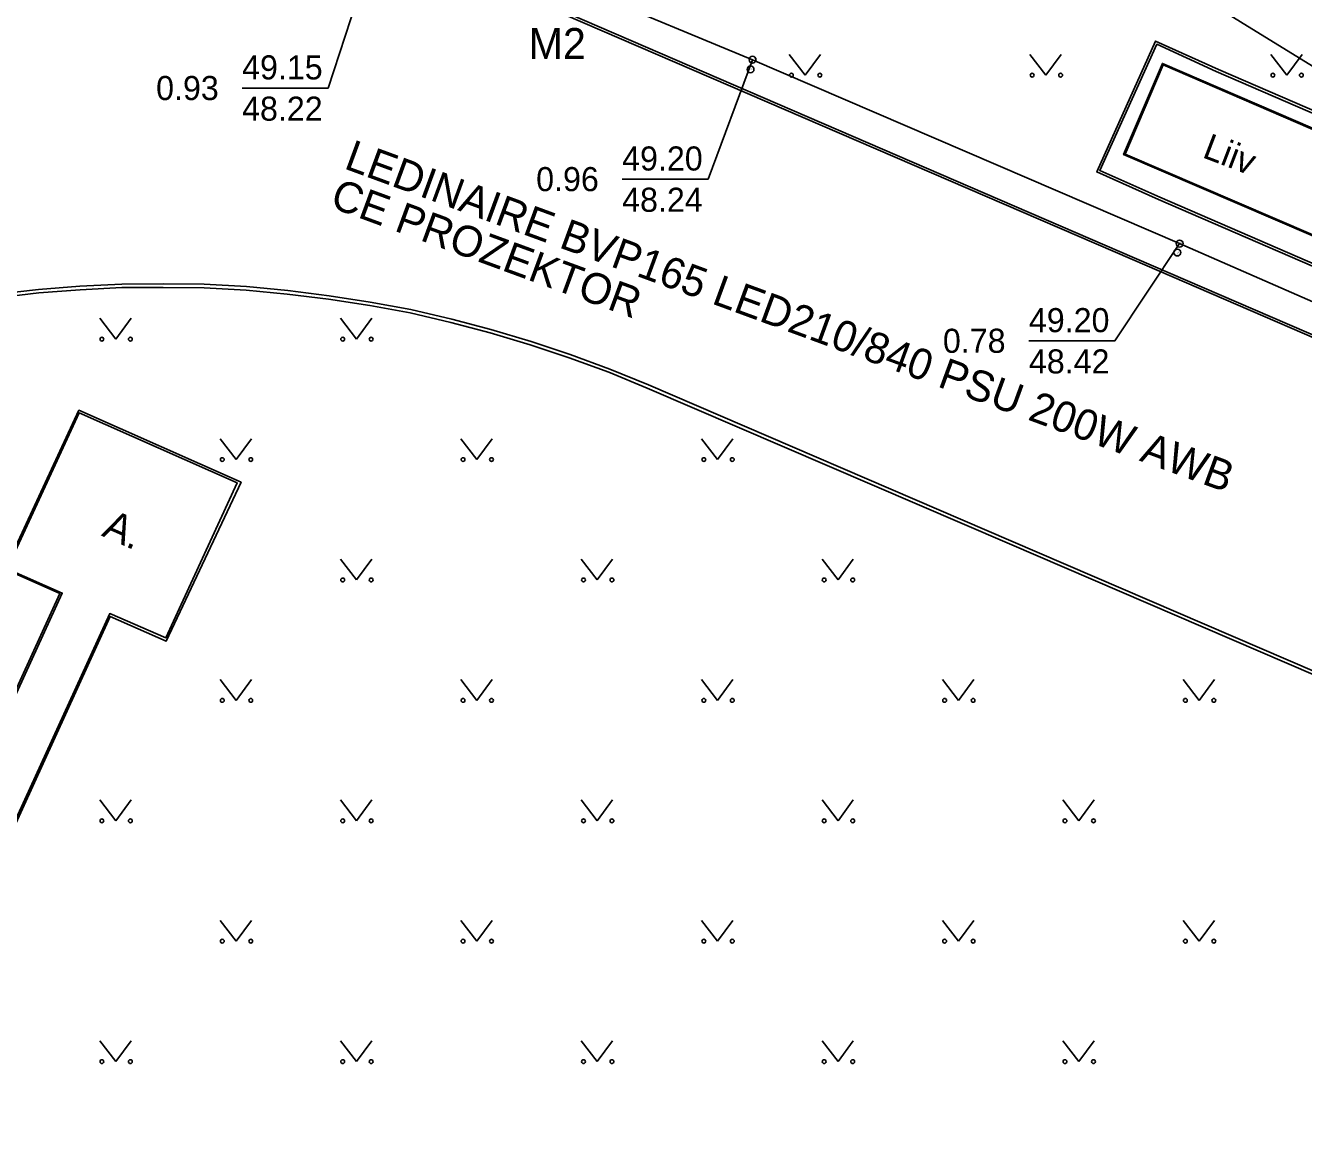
# Model space of a CAD drawing. Extents: x 641039 to 641513, y 6455942 to 6456715.
# Drawn here: x 641236.05 to 641273.21, y 6456375.42 to 6456407.83 of the extents above; entities that cross this region are included whole.
import ezdxf

# ---------------------------------------------------------------- set-up
doc = ezdxf.new("R2010")
doc.units = 0
for name, color, linetype in [('ABIJOONIS', 7, 'Continuous'), ('HALJASTUS', 7, 'Continuous'), ('KOORDPUNKT', 7, 'Continuous'), ('Level 56', 7, 'Continuous'), ('MOOTKORG', 7, 'Continuous'), ('MOOTMPUNKT', 7, 'Continuous'), ('MOOTNR', 7, 'Continuous'), ('MPKAABEL', 7, 'Continuous'), ('MPOHULIIN', 7, 'Continuous'), ('RAJATIS', 7, 'Continuous'), ('TEE', 7, 'Continuous')]:
    doc.layers.add(name, color=color, linetype=linetype)

msp = doc.modelspace()

# ---------------------------------------------------------------- linework, layer by layer
at = {"layer": 'HALJASTUS'}
for p, q in [((641258.255, 6456406.992), (641258.719, 6456406.386)), ((641258.719, 6456406.386), (641259.164, 6456406.992)), ((641265.255, 6456406.992), (641265.719, 6456406.386)), ((641265.719, 6456406.386), (641266.164, 6456406.992)), ((641272.255, 6456406.992), (641272.719, 6456406.386)), ((641272.719, 6456406.386), (641273.164, 6456406.992)), ((641238.21, 6456399.32), (641238.674, 6456398.713)), ((641238.674, 6456398.713), (641239.119, 6456399.32)), ((641245.21, 6456399.32), (641245.674, 6456398.713)), ((641245.674, 6456398.713), (641246.119, 6456399.32)), ((641241.71, 6456395.82), (641242.174, 6456395.213)), ((641242.174, 6456395.213), (641242.619, 6456395.82)), ((641248.71, 6456395.82), (641249.174, 6456395.213)), ((641249.174, 6456395.213), (641249.619, 6456395.82)), ((641255.71, 6456395.82), (641256.174, 6456395.213)), ((641256.174, 6456395.213), (641256.619, 6456395.82)), ((641245.21, 6456392.32), (641245.674, 6456391.713)), ((641245.674, 6456391.713), (641246.119, 6456392.32)), ((641252.21, 6456392.32), (641252.674, 6456391.713)), ((641252.674, 6456391.713), (641253.119, 6456392.32)), ((641259.21, 6456392.32), (641259.674, 6456391.713)), ((641259.674, 6456391.713), (641260.119, 6456392.32)), ((641241.71, 6456388.82), (641242.174, 6456388.213)), ((641242.174, 6456388.213), (641242.619, 6456388.82)), ((641248.71, 6456388.82), (641249.174, 6456388.213)), ((641249.174, 6456388.213), (641249.619, 6456388.82)), ((641255.71, 6456388.82), (641256.174, 6456388.213)), ((641256.174, 6456388.213), (641256.619, 6456388.82)), ((641262.71, 6456388.82), (641263.174, 6456388.213)), ((641263.174, 6456388.213), (641263.619, 6456388.82)), ((641269.71, 6456388.82), (641270.174, 6456388.213)), ((641270.174, 6456388.213), (641270.619, 6456388.82)), ((641238.21, 6456385.32), (641238.674, 6456384.713)), ((641238.674, 6456384.713), (641239.119, 6456385.32)), ((641245.21, 6456385.32), (641245.674, 6456384.713)), ((641245.674, 6456384.713), (641246.119, 6456385.32)), ((641252.21, 6456385.32), (641252.674, 6456384.713)), ((641252.674, 6456384.713), (641253.119, 6456385.32)), ((641259.21, 6456385.32), (641259.674, 6456384.713)), ((641259.674, 6456384.713), (641260.119, 6456385.32)), ((641266.21, 6456385.32), (641266.674, 6456384.713)), ((641266.674, 6456384.713), (641267.119, 6456385.32)), ((641241.71, 6456381.82), (641242.174, 6456381.213)), ((641242.174, 6456381.213), (641242.619, 6456381.82)), ((641248.71, 6456381.82), (641249.174, 6456381.213)), ((641249.174, 6456381.213), (641249.619, 6456381.82)), ((641255.71, 6456381.82), (641256.174, 6456381.213)), ((641256.174, 6456381.213), (641256.619, 6456381.82)), ((641262.71, 6456381.82), (641263.174, 6456381.213)), ((641263.174, 6456381.213), (641263.619, 6456381.82)), ((641269.71, 6456381.82), (641270.174, 6456381.213)), ((641270.174, 6456381.213), (641270.619, 6456381.82)), ((641238.21, 6456378.32), (641238.674, 6456377.713)), ((641238.674, 6456377.713), (641239.119, 6456378.32)), ((641245.21, 6456378.32), (641245.674, 6456377.713)), ((641245.674, 6456377.713), (641246.119, 6456378.32)), ((641252.21, 6456378.32), (641252.674, 6456377.713)), ((641252.674, 6456377.713), (641253.119, 6456378.32)), ((641259.21, 6456378.32), (641259.674, 6456377.713)), ((641259.674, 6456377.713), (641260.119, 6456378.32)), ((641266.21, 6456378.32), (641266.674, 6456377.713)), ((641266.674, 6456377.713), (641267.119, 6456378.32))]:
    msp.add_line(p, q, dxfattribs=at)
for centre in [(641258.318, 6456406.386), (641259.146, 6456406.386), (641265.318, 6456406.386), (641266.146, 6456406.386), (641272.318, 6456406.386), (641273.146, 6456406.386), (641238.273, 6456398.713), (641239.101, 6456398.713), (641245.273, 6456398.713), (641246.101, 6456398.713), (641241.773, 6456395.213), (641242.601, 6456395.213), (641248.773, 6456395.213), (641249.601, 6456395.213), (641255.773, 6456395.213), (641256.601, 6456395.213), (641245.273, 6456391.713), (641246.101, 6456391.713), (641252.273, 6456391.713), (641253.101, 6456391.713), (641259.273, 6456391.713), (641260.101, 6456391.713), (641241.773, 6456388.213), (641242.601, 6456388.213), (641248.773, 6456388.213), (641249.601, 6456388.213), (641255.773, 6456388.213), (641256.601, 6456388.213), (641262.773, 6456388.213), (641263.601, 6456388.213), (641269.773, 6456388.213), (641270.601, 6456388.213), (641238.273, 6456384.713), (641239.101, 6456384.713), (641245.273, 6456384.713), (641246.101, 6456384.713), (641252.273, 6456384.713), (641253.101, 6456384.713), (641259.273, 6456384.713), (641260.101, 6456384.713), (641266.273, 6456384.713), (641267.101, 6456384.713), (641241.773, 6456381.213), (641242.601, 6456381.213), (641248.773, 6456381.213), (641249.601, 6456381.213), (641255.773, 6456381.213), (641256.601, 6456381.213), (641262.773, 6456381.213), (641263.601, 6456381.213), (641269.773, 6456381.213), (641270.601, 6456381.213), (641238.273, 6456377.713), (641239.101, 6456377.713), (641245.273, 6456377.713), (641246.101, 6456377.713), (641252.273, 6456377.713), (641253.101, 6456377.713), (641259.273, 6456377.713), (641260.101, 6456377.713), (641266.273, 6456377.713), (641267.101, 6456377.713)]:
    msp.add_circle(centre, 0.055, dxfattribs=at)
at = {"layer": 'KOORDPUNKT'}
for points in [[(641246.008, 6456409.549), (641244.849, 6456406.013), (641242.349, 6456406.013)], [(641257.189, 6456406.835), (641255.898, 6456403.365), (641253.398, 6456403.365)], [(641269.607, 6456401.491), (641267.724, 6456398.666), (641265.224, 6456398.666)]]:
    msp.add_lwpolyline(points, dxfattribs=at)
at = {"layer": 'MOOTMPUNKT'}
for centre in [(641257.13, 6456406.555), (641257.189, 6456406.835), (641269.607, 6456401.491), (641269.54, 6456401.231)]:
    msp.add_circle(centre, 0.1, dxfattribs=at)
at = {"layer": 'MPKAABEL'}
msp.add_lwpolyline([(641208.254, 6456395.891), (641209.107, 6456395.764), (641211.332, 6456397.975), (641214.749, 6456400.577), (641218.316, 6456402.964), (641222.803, 6456405.152), (641227.63, 6456406.812), (641231.692, 6456407.737), (641235.88, 6456408.434), (641246.008, 6456409.549), (641252.374, 6456408.842), (641257.189, 6456406.835), (641269.607, 6456401.491), (641282.469, 6456395.866), (641294.687, 6456390.731), (641299.478, 6456388.622), (641304.399, 6456386.494), (641316.753, 6456381.14), (641329.025, 6456375.854)], dxfattribs=at)
msp.add_lwpolyline([(641208.254, 6456395.891), (641209.107, 6456395.764), (641211.332, 6456397.975), (641214.749, 6456400.577), (641218.316, 6456402.964), (641222.803, 6456405.152), (641227.63, 6456406.812), (641231.692, 6456407.737), (641235.88, 6456408.434), (641246.008, 6456409.549), (641252.374, 6456408.842), (641257.189, 6456406.835), (641269.607, 6456401.491), (641282.469, 6456395.866), (641294.687, 6456390.731), (641299.478, 6456388.622), (641304.399, 6456386.494), (641316.753, 6456381.14), (641329.025, 6456375.854)], dxfattribs=at)
at = {"layer": 'MPOHULIIN'}
msp.add_lwpolyline([(641242.085, 6456425.971), (641278.638, 6456403.469), (641321.065, 6456385.169), (641362.277, 6456367.362)], dxfattribs=at)
at = {"layer": 'RAJATIS'}
msp.add_lwpolyline([(641274.596, 6456404.359), (641273.496, 6456401.707), (641267.979, 6456404.078), (641269.108, 6456406.728), (641274.596, 6456404.359)], dxfattribs=at)
msp.add_lwpolyline([(641273.48, 6456401.747), (641274.557, 6456404.343), (641269.124, 6456406.689), (641268.018, 6456404.094)], close=True, dxfattribs=at)
at = {"layer": 'TEE'}
for points in [[(641362.562, 6456360.413), (641336.101, 6456371.787), (641320.043, 6456378.685), (641302.883, 6456386.088), (641285.818, 6456393.434), (641268.235, 6456401.032), (641250.146, 6456408.837), (641250.173, 6456408.905), (641268.28, 6456401.074), (641285.858, 6456393.497), (641302.927, 6456386.145), (641320.093, 6456378.732), (641336.11, 6456371.836), (641362.581, 6456360.458), (641362.562, 6456360.413)], [(641325.258, 6456378.493), (641320.777, 6456380.433), (641303.611, 6456387.809), (641286.543, 6456395.177), (641268.993, 6456402.776), (641267.198, 6456403.572), (641268.906, 6456407.375), (641270.739, 6456406.555), (641288.22, 6456398.995), (641305.31, 6456391.608), (641322.355, 6456384.279), (641326.951, 6456382.291), (641325.258, 6456378.493)], [(641325.221, 6456378.578), (641320.805, 6456380.475), (641303.644, 6456387.851), (641286.559, 6456395.244), (641269.026, 6456402.841), (641267.285, 6456403.613), (641268.948, 6456407.286), (641270.664, 6456406.49), (641288.161, 6456398.923), (641305.27, 6456391.53), (641322.293, 6456384.199), (641326.873, 6456382.255), (641325.221, 6456378.578)], [(641332.712, 6456363.584), (641316.826, 6456370.389), (641299.529, 6456377.872), (641282.426, 6456385.23), (641264.699, 6456392.853), (641254.162, 6456397.385), (641253.043, 6456397.844), (641251.891, 6456398.266), (641250.75, 6456398.643), (641249.584, 6456398.992), (641248.444, 6456399.29), (641247.256, 6456399.573), (641246.077, 6456399.787), (641244.879, 6456399.975), (641243.674, 6456400.123), (641242.475, 6456400.24), (641241.25, 6456400.308), (641240.053, 6456400.319), (641238.852, 6456400.314), (641237.633, 6456400.251), (641236.432, 6456400.16), (641235.219, 6456400.017)], [(641332.673, 6456363.492), (641316.786, 6456370.297), (641299.489, 6456377.78), (641282.386, 6456385.138), (641264.659, 6456392.761), (641254.123, 6456397.293), (641253.007, 6456397.751), (641251.858, 6456398.172), (641250.72, 6456398.548), (641249.557, 6456398.896), (641248.42, 6456399.193), (641247.235, 6456399.475), (641246.06, 6456399.688), (641244.865, 6456399.876), (641243.663, 6456400.024), (641242.467, 6456400.14), (641241.247, 6456400.208), (641240.053, 6456400.219), (641238.855, 6456400.214), (641237.639, 6456400.151), (641236.442, 6456400.06), (641235.232, 6456399.918)], [(641204.203, 6456362.226), (641204.221, 6456362.268), (641221.854, 6456354.315), (641230.158, 6456372.503), (641238.502, 6456390.737), (641240.133, 6456390.036), (641242.204, 6456394.54), (641237.61, 6456396.567), (641235.522, 6456392.04), (641237.121, 6456391.331), (641228.763, 6456373.069), (641208.665, 6456381.857), (641208.698, 6456381.91), (641228.757, 6456373.157), (641237.05, 6456391.324), (641235.46, 6456392.031), (641237.604, 6456396.645), (641242.319, 6456394.552), (641240.145, 6456389.936), (641238.516, 6456390.653), (641230.207, 6456372.453), (641221.891, 6456354.26), (641204.209, 6456362.212)]]:
    msp.add_lwpolyline(points, dxfattribs=at)

# ---------------------------------------------------------------- texts
at = {"layer": 'ABIJOONIS'}
for s, rotation, p in [('M2', 359.996, (641250.678, 6456406.86)), ('LEDINAIRE BVP165 LED210/840 PSU 200W AWB', 339.8312, (641245.281, 6456403.684)), ('CE PROZEKTOR', 339.8312, (641244.869, 6456402.562))]:
    msp.add_text(s, height=0.896, rotation=rotation, dxfattribs=at).set_placement(p)
at = {"layer": 'KOORDPUNKT'}
for s, p in [('49.15', (641242.349, 6456406.263)), ('0.93', (641239.849, 6456405.663)), ('48.22', (641242.349, 6456405.063)), ('49.20', (641253.398, 6456403.615)), ('0.96', (641250.898, 6456403.015)), ('48.24', (641253.398, 6456402.415)), ('49.20', (641265.224, 6456398.916)), ('0.78', (641262.724, 6456398.316)), ('48.42', (641265.224, 6456397.716))]:
    msp.add_text(s, height=0.7, dxfattribs=at).set_placement(p)
at = {"layer": 'Level 56'}
for s, p in [('51.1', (641257.199, 6456406.854)), ('69', (641257.14, 6456406.574)), ('51.1', (641269.617, 6456401.51)), ('69', (641269.55, 6456401.25))]:
    msp.add_text(s, height=0.02, dxfattribs=at).set_placement(p)
at = {"layer": 'MOOTKORG'}
for s, p in [('48.24', (641257.189, 6456406.825)), ('49.20', (641257.13, 6456406.545)), ('48.42', (641269.607, 6456401.481)), ('49.20', (641269.54, 6456401.221))]:
    msp.add_text(s, height=0.02, dxfattribs=at).set_placement(p)
at = {"layer": 'MOOTNR'}
for s, p in [('37.18', (641257.193, 6456406.787)), ('52', (641257.134, 6456406.507)), ('37.19', (641269.611, 6456401.443)), ('51', (641269.544, 6456401.183))]:
    msp.add_text(s, height=0.02, dxfattribs=at).set_placement(p)
at = {"layer": 'RAJATIS'}
msp.add_text('Liiv', height=0.75, rotation=339.1505, dxfattribs=at).set_placement((641270.236, 6456404.007))
at = {"layer": 'TEE'}
msp.add_text('A.', height=0.85, rotation=336.1525, dxfattribs=at).set_placement((641238.239, 6456393.007))

doc.saveas('drawing.dxf')
